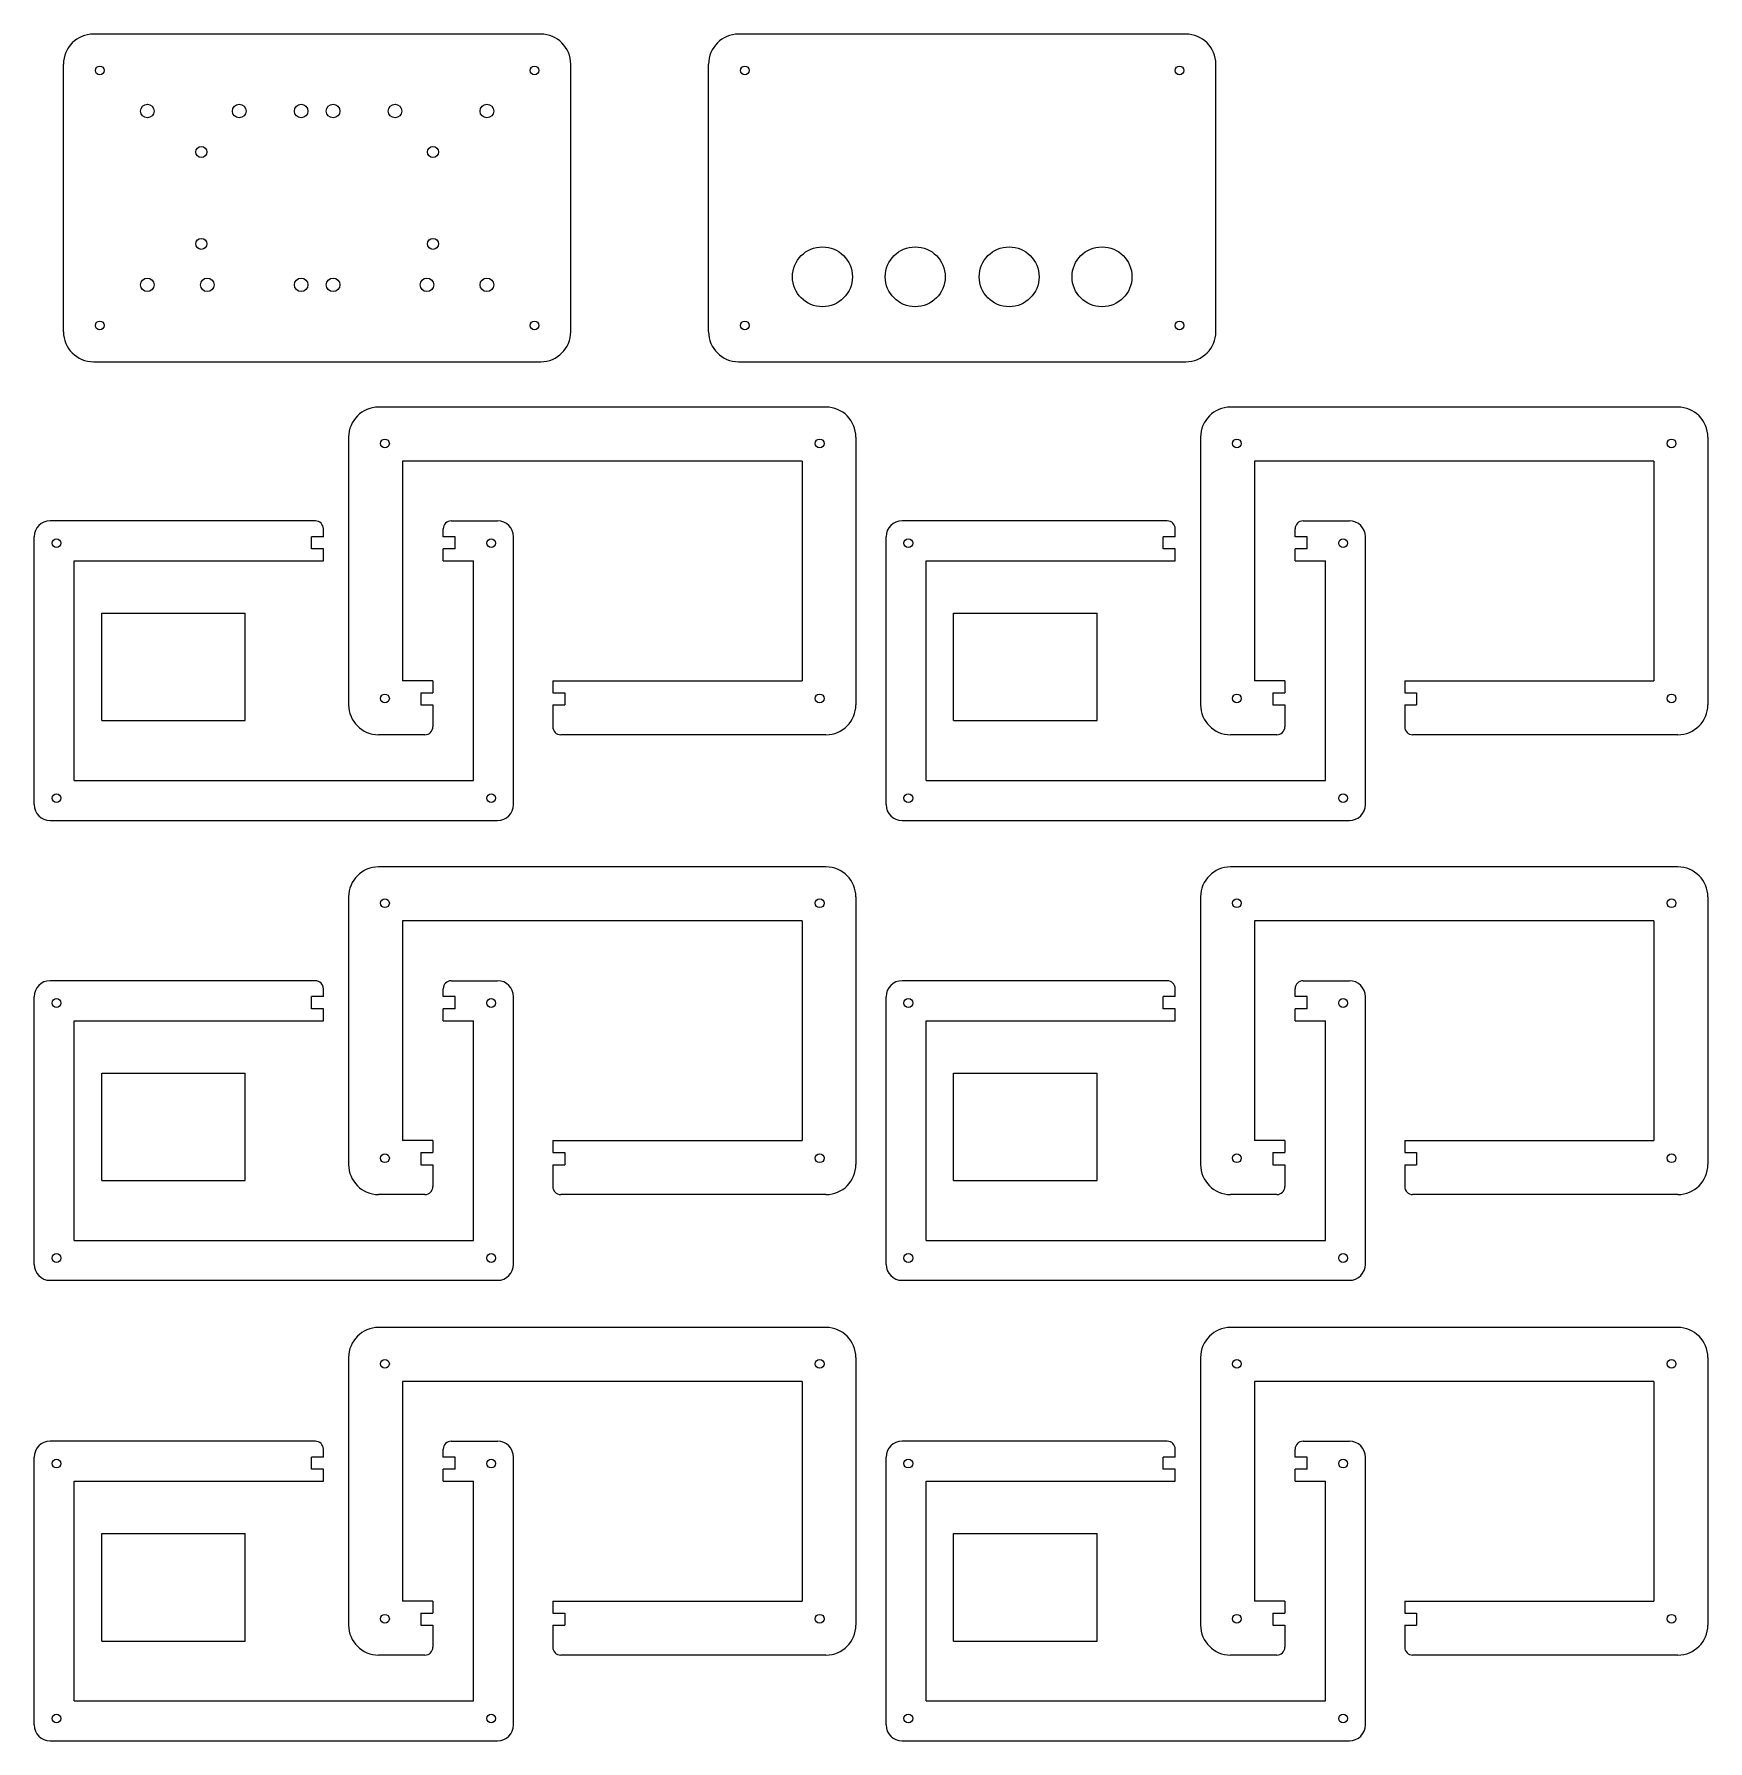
# Model space of a CAD drawing. Header units: millimetres. Extents: x 12 to 431, y 4 to 431.
import ezdxf

# ---------------------------------------------------------------- set-up
doc = ezdxf.new("R2010")
doc.units = ezdxf.units.MM

msp = doc.modelspace()

# ---------------------------------------------------------------- linework, layer by layer
for p, q in [((138.393715, 431.440929), (26.393715, 431.440929)), ((299.891615, 431.440929), (187.891615, 431.440929)), ((18.893715, 356.940929), (18.893715, 423.940929)), ((145.893715, 356.940929), (145.893715, 423.940929)), ((180.391615, 356.940929), (180.391615, 423.940929)), ((307.391615, 356.940929), (307.391615, 423.940929)), ((26.393715, 349.440929), (138.393715, 349.440929)), ((187.891615, 349.440929), (299.891615, 349.440929)), ((209.787876, 338.068972), (97.787876, 338.068972)), ((423.068216, 338.068972), (311.068216, 338.068972)), ((90.287876, 330.568972), (90.287876, 263.568972)), ((217.287876, 330.568972), (217.287876, 263.568972)), ((303.568216, 330.568972), (303.568216, 263.568972)), ((430.568216, 330.568972), (430.568216, 263.568972)), ((203.787876, 324.568972), (103.787876, 324.568972)), ((103.787876, 324.568972), (103.787876, 269.568972)), ((203.787876, 324.568972), (203.787876, 269.568972)), ((417.068216, 324.568972), (317.068216, 324.568972)), ((317.068216, 324.568972), (317.068216, 269.568972)), ((417.068216, 324.568972), (417.068216, 269.568972)), ((81.954768, 309.590248), (15.549093, 309.590248)), ((115.954768, 309.590248), (127.549093, 309.590248)), ((295.235108, 309.590248), (228.829433, 309.590248)), ((329.235108, 309.590248), (340.829433, 309.590248)), ((11.549093, 238.590248), (11.549093, 305.590248)), ((80.954768, 302.590248), (80.954768, 305.640248)), ((83.954768, 305.640248), (80.954768, 305.640248)), ((83.954768, 305.640248), (83.954768, 307.590248)), ((113.954768, 305.640248), (113.954768, 307.590248)), ((116.954768, 305.640248), (113.954768, 305.640248)), ((116.954768, 302.590248), (116.954768, 305.640248)), ((131.549093, 238.590248), (131.549093, 305.590248)), ((224.829433, 238.590248), (224.829433, 305.590248)), ((294.235108, 302.590248), (294.235108, 305.640248)), ((297.235108, 305.640248), (294.235108, 305.640248)), ((297.235108, 305.640248), (297.235108, 307.590248)), ((327.235108, 305.640248), (327.235108, 307.590248)), ((330.235108, 305.640248), (327.235108, 305.640248)), ((330.235108, 302.590248), (330.235108, 305.640248)), ((344.829433, 238.590248), (344.829433, 305.590248)), ((21.549093, 244.590248), (21.549093, 299.590248)), ((21.549093, 299.590248), (83.954768, 299.590248)), ((83.954768, 302.590248), (80.954768, 302.590248)), ((83.954768, 299.590248), (83.954768, 302.590248)), ((113.954768, 299.590248), (113.954768, 302.590248)), ((116.954768, 302.590248), (113.954768, 302.590248)), ((113.954768, 299.590248), (121.549093, 299.590248)), ((121.549093, 244.590248), (121.549093, 299.590248)), ((234.829433, 244.590248), (234.829433, 299.590248)), ((234.829433, 299.590248), (297.235108, 299.590248)), ((297.235108, 302.590248), (294.235108, 302.590248)), ((297.235108, 299.590248), (297.235108, 302.590248)), ((327.235108, 299.590248), (327.235108, 302.590248)), ((330.235108, 302.590248), (327.235108, 302.590248)), ((327.235108, 299.590248), (334.829433, 299.590248)), ((334.829433, 244.590248), (334.829433, 299.590248)), ((28.463454, 259.587264), (28.463454, 286.487264)), ((28.463454, 286.487264), (64.363454, 286.487264)), ((64.363454, 259.587264), (64.363454, 286.487264)), ((241.743794, 259.587264), (241.743794, 286.487264)), ((241.743794, 286.487264), (277.643794, 286.487264)), ((277.643794, 259.587264), (277.643794, 286.487264)), ((111.3822, 269.568972), (103.787876, 269.568972)), ((111.3822, 269.568972), (111.3822, 266.568972)), ((141.3822, 269.568972), (141.3822, 266.568972)), ((141.3822, 269.568972), (203.787876, 269.568972)), ((324.66254, 269.568972), (317.068216, 269.568972)), ((324.66254, 269.568972), (324.66254, 266.568972)), ((354.66254, 269.568972), (354.66254, 266.568972)), ((354.66254, 269.568972), (417.068216, 269.568972)), ((108.3822, 266.568972), (111.3822, 266.568972)), ((108.3822, 266.568972), (108.3822, 263.518972)), ((141.3822, 266.568972), (144.3822, 266.568972)), ((144.3822, 266.568972), (144.3822, 263.518972)), ((321.66254, 266.568972), (324.66254, 266.568972)), ((321.66254, 266.568972), (321.66254, 263.518972)), ((354.66254, 266.568972), (357.66254, 266.568972)), ((357.66254, 266.568972), (357.66254, 263.518972)), ((108.3822, 263.518972), (111.3822, 263.518972)), ((111.3822, 263.518972), (111.3822, 258.068972)), ((141.3822, 263.518972), (141.3822, 258.068972)), ((141.3822, 263.518972), (144.3822, 263.518972)), ((321.66254, 263.518972), (324.66254, 263.518972)), ((324.66254, 263.518972), (324.66254, 258.068972)), ((354.66254, 263.518972), (354.66254, 258.068972)), ((354.66254, 263.518972), (357.66254, 263.518972)), ((28.463454, 259.587264), (64.363454, 259.587264)), ((241.743794, 259.587264), (277.643794, 259.587264)), ((109.3822, 256.068972), (97.787876, 256.068972)), ((209.787876, 256.068972), (143.3822, 256.068972)), ((322.66254, 256.068972), (311.068216, 256.068972)), ((423.068216, 256.068972), (356.66254, 256.068972)), ((21.549093, 244.590248), (121.549093, 244.590248)), ((234.829433, 244.590248), (334.829433, 244.590248)), ((15.549093, 234.590248), (127.549093, 234.590248)), ((228.829433, 234.590248), (340.829433, 234.590248)), ((209.787876, 222.960795), (97.787876, 222.960795)), ((423.068216, 222.960795), (311.068216, 222.960795)), ((90.287876, 215.460795), (90.287876, 148.460795)), ((217.287876, 215.460795), (217.287876, 148.460795)), ((303.568216, 215.460795), (303.568216, 148.460795)), ((430.568216, 215.460795), (430.568216, 148.460795)), ((203.787876, 209.460795), (103.787876, 209.460795)), ((103.787876, 209.460795), (103.787876, 154.460795)), ((203.787876, 209.460795), (203.787876, 154.460795)), ((417.068216, 209.460795), (317.068216, 209.460795)), ((317.068216, 209.460795), (317.068216, 154.460795)), ((417.068216, 209.460795), (417.068216, 154.460795)), ((81.954768, 194.48207), (15.549093, 194.48207)), ((83.954768, 190.53207), (83.954768, 192.48207)), ((113.954768, 190.53207), (113.954768, 192.48207)), ((115.954768, 194.48207), (127.549093, 194.48207)), ((295.235108, 194.48207), (228.829433, 194.48207)), ((297.235108, 190.53207), (297.235108, 192.48207)), ((327.235108, 190.53207), (327.235108, 192.48207)), ((329.235108, 194.48207), (340.829433, 194.48207)), ((11.549093, 123.48207), (11.549093, 190.48207)), ((80.954768, 187.48207), (80.954768, 190.53207)), ((83.954768, 190.53207), (80.954768, 190.53207)), ((116.954768, 190.53207), (113.954768, 190.53207)), ((116.954768, 187.48207), (116.954768, 190.53207)), ((131.549093, 123.48207), (131.549093, 190.48207)), ((224.829433, 123.48207), (224.829433, 190.48207)), ((294.235108, 187.48207), (294.235108, 190.53207)), ((297.235108, 190.53207), (294.235108, 190.53207)), ((330.235108, 190.53207), (327.235108, 190.53207)), ((330.235108, 187.48207), (330.235108, 190.53207)), ((344.829433, 123.48207), (344.829433, 190.48207)), ((21.549093, 129.48207), (21.549093, 184.48207)), ((21.549093, 184.48207), (83.954768, 184.48207)), ((83.954768, 187.48207), (80.954768, 187.48207)), ((83.954768, 184.48207), (83.954768, 187.48207)), ((113.954768, 184.48207), (113.954768, 187.48207)), ((116.954768, 187.48207), (113.954768, 187.48207)), ((113.954768, 184.48207), (121.549093, 184.48207)), ((121.549093, 129.48207), (121.549093, 184.48207)), ((234.829433, 129.48207), (234.829433, 184.48207)), ((234.829433, 184.48207), (297.235108, 184.48207)), ((297.235108, 187.48207), (294.235108, 187.48207)), ((297.235108, 184.48207), (297.235108, 187.48207)), ((327.235108, 184.48207), (327.235108, 187.48207)), ((330.235108, 187.48207), (327.235108, 187.48207)), ((327.235108, 184.48207), (334.829433, 184.48207)), ((334.829433, 129.48207), (334.829433, 184.48207)), ((28.463454, 144.479086), (28.463454, 171.379086)), ((28.463454, 171.379086), (64.363454, 171.379086)), ((64.363454, 144.479086), (64.363454, 171.379086)), ((241.743794, 144.479086), (241.743794, 171.379086)), ((241.743794, 171.379086), (277.643794, 171.379086)), ((277.643794, 144.479086), (277.643794, 171.379086)), ((111.3822, 154.460795), (103.787876, 154.460795)), ((111.3822, 154.460795), (111.3822, 151.460795)), ((141.3822, 154.460795), (141.3822, 151.460795)), ((141.3822, 154.460795), (203.787876, 154.460795)), ((324.66254, 154.460795), (317.068216, 154.460795)), ((324.66254, 154.460795), (324.66254, 151.460795)), ((354.66254, 154.460795), (354.66254, 151.460795)), ((354.66254, 154.460795), (417.068216, 154.460795)), ((108.3822, 151.460795), (111.3822, 151.460795)), ((108.3822, 151.460795), (108.3822, 148.410795)), ((141.3822, 151.460795), (144.3822, 151.460795)), ((144.3822, 151.460795), (144.3822, 148.410795)), ((321.66254, 151.460795), (324.66254, 151.460795)), ((321.66254, 151.460795), (321.66254, 148.410795)), ((354.66254, 151.460795), (357.66254, 151.460795)), ((357.66254, 151.460795), (357.66254, 148.410795)), ((108.3822, 148.410795), (111.3822, 148.410795)), ((111.3822, 148.410795), (111.3822, 142.960795)), ((141.3822, 148.410795), (141.3822, 142.960795)), ((141.3822, 148.410795), (144.3822, 148.410795)), ((321.66254, 148.410795), (324.66254, 148.410795)), ((324.66254, 148.410795), (324.66254, 142.960795)), ((354.66254, 148.410795), (354.66254, 142.960795)), ((354.66254, 148.410795), (357.66254, 148.410795)), ((28.463454, 144.479086), (64.363454, 144.479086)), ((241.743794, 144.479086), (277.643794, 144.479086)), ((109.3822, 140.960795), (97.787876, 140.960795)), ((209.787876, 140.960795), (143.3822, 140.960795)), ((322.66254, 140.960795), (311.068216, 140.960795)), ((423.068216, 140.960795), (356.66254, 140.960795)), ((21.549093, 129.48207), (121.549093, 129.48207)), ((234.829433, 129.48207), (334.829433, 129.48207)), ((15.549093, 119.48207), (127.549093, 119.48207)), ((228.829433, 119.48207), (340.829433, 119.48207)), ((209.787876, 107.674124), (97.787876, 107.674124)), ((423.068216, 107.674124), (311.068216, 107.674124)), ((90.287876, 100.174124), (90.287876, 33.174124)), ((217.287876, 100.174124), (217.287876, 33.174124)), ((303.568216, 100.174124), (303.568216, 33.174124)), ((430.568216, 100.174124), (430.568216, 33.174124)), ((203.787876, 94.174124), (103.787876, 94.174124)), ((103.787876, 94.174124), (103.787876, 39.174124)), ((203.787876, 94.174124), (203.787876, 39.174124)), ((417.068216, 94.174124), (317.068216, 94.174124)), ((317.068216, 94.174124), (317.068216, 39.174124)), ((417.068216, 94.174124), (417.068216, 39.174124)), ((81.954768, 79.195399), (15.549093, 79.195399)), ((83.954768, 75.245399), (83.954768, 77.195399)), ((113.954768, 75.245399), (113.954768, 77.195399)), ((115.954768, 79.195399), (127.549093, 79.195399)), ((295.235108, 79.195399), (228.829433, 79.195399)), ((297.235108, 75.245399), (297.235108, 77.195399)), ((327.235108, 75.245399), (327.235108, 77.195399)), ((329.235108, 79.195399), (340.829433, 79.195399)), ((11.549093, 8.195399), (11.549093, 75.195399)), ((80.954768, 72.195399), (80.954768, 75.245399)), ((83.954768, 75.245399), (80.954768, 75.245399)), ((116.954768, 75.245399), (113.954768, 75.245399)), ((116.954768, 72.195399), (116.954768, 75.245399)), ((131.549093, 8.195399), (131.549093, 75.195399)), ((224.829433, 8.195399), (224.829433, 75.195399)), ((294.235108, 72.195399), (294.235108, 75.245399)), ((297.235108, 75.245399), (294.235108, 75.245399)), ((330.235108, 75.245399), (327.235108, 75.245399)), ((330.235108, 72.195399), (330.235108, 75.245399)), ((344.829433, 8.195399), (344.829433, 75.195399)), ((21.549093, 14.195399), (21.549093, 69.195399)), ((21.549093, 69.195399), (83.954768, 69.195399)), ((83.954768, 72.195399), (80.954768, 72.195399)), ((83.954768, 69.195399), (83.954768, 72.195399)), ((113.954768, 69.195399), (113.954768, 72.195399)), ((116.954768, 72.195399), (113.954768, 72.195399)), ((113.954768, 69.195399), (121.549093, 69.195399)), ((121.549093, 14.195399), (121.549093, 69.195399)), ((234.829433, 14.195399), (234.829433, 69.195399)), ((234.829433, 69.195399), (297.235108, 69.195399)), ((297.235108, 72.195399), (294.235108, 72.195399)), ((297.235108, 69.195399), (297.235108, 72.195399)), ((327.235108, 69.195399), (327.235108, 72.195399)), ((330.235108, 72.195399), (327.235108, 72.195399)), ((327.235108, 69.195399), (334.829433, 69.195399)), ((334.829433, 14.195399), (334.829433, 69.195399)), ((28.463454, 29.192416), (28.463454, 56.092416)), ((28.463454, 56.092416), (64.363454, 56.092416)), ((64.363454, 29.192416), (64.363454, 56.092416)), ((241.743794, 29.192416), (241.743794, 56.092416)), ((241.743794, 56.092416), (277.643794, 56.092416)), ((277.643794, 29.192416), (277.643794, 56.092416)), ((111.3822, 39.174124), (103.787876, 39.174124)), ((111.3822, 39.174124), (111.3822, 36.174124)), ((141.3822, 39.174124), (141.3822, 36.174124)), ((141.3822, 39.174124), (203.787876, 39.174124)), ((324.66254, 39.174124), (317.068216, 39.174124)), ((324.66254, 39.174124), (324.66254, 36.174124)), ((354.66254, 39.174124), (354.66254, 36.174124)), ((354.66254, 39.174124), (417.068216, 39.174124)), ((108.3822, 36.174124), (111.3822, 36.174124)), ((108.3822, 36.174124), (108.3822, 33.124124)), ((141.3822, 36.174124), (144.3822, 36.174124)), ((144.3822, 36.174124), (144.3822, 33.124124)), ((321.66254, 36.174124), (324.66254, 36.174124)), ((321.66254, 36.174124), (321.66254, 33.124124)), ((354.66254, 36.174124), (357.66254, 36.174124)), ((357.66254, 36.174124), (357.66254, 33.124124)), ((108.3822, 33.124124), (111.3822, 33.124124)), ((111.3822, 33.124124), (111.3822, 27.674124)), ((141.3822, 33.124124), (141.3822, 27.674124)), ((141.3822, 33.124124), (144.3822, 33.124124)), ((321.66254, 33.124124), (324.66254, 33.124124)), ((324.66254, 33.124124), (324.66254, 27.674124)), ((354.66254, 33.124124), (354.66254, 27.674124)), ((354.66254, 33.124124), (357.66254, 33.124124)), ((28.463454, 29.192416), (64.363454, 29.192416)), ((109.3822, 25.674124), (97.787876, 25.674124)), ((209.787876, 25.674124), (143.3822, 25.674124)), ((241.743794, 29.192416), (277.643794, 29.192416)), ((322.66254, 25.674124), (311.068216, 25.674124)), ((423.068216, 25.674124), (356.66254, 25.674124)), ((21.549093, 14.195399), (121.549093, 14.195399)), ((234.829433, 14.195399), (334.829433, 14.195399)), ((15.549093, 4.195399), (127.549093, 4.195399)), ((228.829433, 4.195399), (340.829433, 4.195399))]:
    msp.add_line(p, q)
for centre, radius in [((27.979502, 422.355143), 1.1), ((136.807929, 422.355143), 1.1), ((189.477401, 422.355143), 1.1), ((298.305828, 422.355143), 1.1), ((39.893715, 412.190929), 1.7), ((62.893715, 412.190929), 1.7), ((78.393715, 412.190929), 1.7), ((86.393715, 412.190929), 1.7), ((101.893715, 412.190929), 1.7), ((124.893715, 412.190929), 1.7), ((53.393715, 401.940929), 1.375), ((111.393715, 401.940929), 1.375), ((53.393715, 378.940929), 1.375), ((111.393715, 378.940929), 1.375), ((208.891615, 370.690929), 7.5), ((232.141615, 370.690929), 7.5), ((255.641615, 370.690929), 7.5), ((278.891615, 370.690929), 7.5), ((39.893715, 368.690929), 1.7), ((54.893715, 368.690929), 1.7), ((78.393715, 368.690929), 1.7), ((86.393715, 368.690929), 1.7), ((109.893715, 368.690929), 1.7), ((124.893715, 368.690929), 1.7), ((27.979502, 358.526716), 1.1), ((136.807929, 358.526716), 1.1), ((189.477401, 358.526716), 1.1), ((298.305828, 358.526716), 1.1), ((99.373662, 328.983186), 1.1), ((208.20209, 328.983186), 1.1), ((312.654002, 328.983186), 1.1), ((421.482429, 328.983186), 1.1), ((17.134879, 304.004461), 1.1), ((125.963306, 304.004461), 1.1), ((230.415219, 304.004461), 1.1), ((339.243646, 304.004461), 1.1), ((99.373662, 265.154759), 1.1), ((208.20209, 265.154759), 1.1), ((312.654002, 265.154759), 1.1), ((421.482429, 265.154759), 1.1), ((17.134879, 240.176034), 1.1), ((125.963306, 240.176034), 1.1), ((230.415219, 240.176034), 1.1), ((339.243646, 240.176034), 1.1), ((99.373662, 213.875008), 1.1), ((208.20209, 213.875008), 1.1), ((312.654002, 213.875008), 1.1), ((421.482429, 213.875008), 1.1), ((17.134879, 188.896283), 1.1), ((125.963306, 188.896283), 1.1), ((230.415219, 188.896283), 1.1), ((339.243646, 188.896283), 1.1), ((99.373662, 150.046581), 1.1), ((208.20209, 150.046581), 1.1), ((312.654002, 150.046581), 1.1), ((421.482429, 150.046581), 1.1), ((17.134879, 125.067856), 1.1), ((125.963306, 125.067856), 1.1), ((230.415219, 125.067856), 1.1), ((339.243646, 125.067856), 1.1), ((99.373662, 98.588338), 1.1), ((208.20209, 98.588338), 1.1), ((312.654002, 98.588338), 1.1), ((421.482429, 98.588338), 1.1), ((17.134879, 73.609613), 1.1), ((125.963306, 73.609613), 1.1), ((230.415219, 73.609613), 1.1), ((339.243646, 73.609613), 1.1), ((99.373662, 34.759911), 1.1), ((208.20209, 34.759911), 1.1), ((312.654002, 34.759911), 1.1), ((421.482429, 34.759911), 1.1), ((17.134879, 9.781186), 1.1), ((125.963306, 9.781186), 1.1), ((230.415219, 9.781186), 1.1), ((339.243646, 9.781186), 1.1)]:
    msp.add_circle(centre, radius)
for centre, radius, start, end in [((26.393715, 423.940929), 7.5, 90, 180), ((138.393715, 423.940929), 7.5, 0, 90), ((187.891615, 423.940929), 7.5, 90, 180), ((299.891615, 423.940929), 7.5, 0, 90), ((26.393715, 356.940929), 7.5, 180, 270), ((138.393715, 356.940929), 7.5, 270, 0), ((187.891615, 356.940929), 7.5, 180, 270), ((299.891615, 356.940929), 7.5, 270, 0), ((97.787876, 330.568972), 7.5, 90, 180), ((209.787876, 330.568972), 7.5, 0, 90), ((311.068216, 330.568972), 7.5, 90, 180), ((423.068216, 330.568972), 7.5, 0, 90), ((15.549093, 305.590248), 4, 90, 180), ((81.954768, 307.590248), 2, 0, 90), ((115.954768, 307.590248), 2, 90, 180), ((127.549093, 305.590248), 4, 0, 90), ((228.829433, 305.590248), 4, 90, 180), ((295.235108, 307.590248), 2, 0, 90), ((329.235108, 307.590248), 2, 90, 180), ((340.829433, 305.590248), 4, 0, 90), ((97.787876, 263.568972), 7.5, 180, 270), ((209.787876, 263.568972), 7.5, 270, 0), ((311.068216, 263.568972), 7.5, 180, 270), ((423.068216, 263.568972), 7.5, 270, 0), ((109.3822, 258.068972), 2, 270, 0), ((143.3822, 258.068972), 2, 180, 270), ((322.66254, 258.068972), 2, 270, 0), ((356.66254, 258.068972), 2, 180, 270), ((15.549093, 238.590248), 4, 180, 270), ((127.549093, 238.590248), 4, 270, 0), ((228.829433, 238.590248), 4, 180, 270), ((340.829433, 238.590248), 4, 270, 0), ((97.787876, 215.460795), 7.5, 90, 180), ((209.787876, 215.460795), 7.5, 0, 90), ((311.068216, 215.460795), 7.5, 90, 180), ((423.068216, 215.460795), 7.5, 0, 90), ((15.549093, 190.48207), 4, 90, 180), ((81.954768, 192.48207), 2, 0, 90), ((115.954768, 192.48207), 2, 90, 180), ((127.549093, 190.48207), 4, 0, 90), ((228.829433, 190.48207), 4, 90, 180), ((295.235108, 192.48207), 2, 0, 90), ((329.235108, 192.48207), 2, 90, 180), ((340.829433, 190.48207), 4, 0, 90), ((97.787876, 148.460795), 7.5, 180, 270), ((209.787876, 148.460795), 7.5, 270, 0), ((311.068216, 148.460795), 7.5, 180, 270), ((423.068216, 148.460795), 7.5, 270, 0), ((109.3822, 142.960795), 2, 270, 0), ((143.3822, 142.960795), 2, 180, 270), ((322.66254, 142.960795), 2, 270, 0), ((356.66254, 142.960795), 2, 180, 270), ((15.549093, 123.48207), 4, 180, 270), ((127.549093, 123.48207), 4, 270, 0), ((228.829433, 123.48207), 4, 180, 270), ((340.829433, 123.48207), 4, 270, 0), ((97.787876, 100.174124), 7.5, 90, 180), ((209.787876, 100.174124), 7.5, 0, 90), ((311.068216, 100.174124), 7.5, 90, 180), ((423.068216, 100.174124), 7.5, 0, 90), ((15.549093, 75.195399), 4, 90, 180), ((81.954768, 77.195399), 2, 0, 90), ((115.954768, 77.195399), 2, 90, 180), ((127.549093, 75.195399), 4, 0, 90), ((228.829433, 75.195399), 4, 90, 180), ((295.235108, 77.195399), 2, 0, 90), ((329.235108, 77.195399), 2, 90, 180), ((340.829433, 75.195399), 4, 0, 90), ((97.787876, 33.174124), 7.5, 180, 270), ((209.787876, 33.174124), 7.5, 270, 0), ((311.068216, 33.174124), 7.5, 180, 270), ((423.068216, 33.174124), 7.5, 270, 0), ((109.3822, 27.674124), 2, 270, 0), ((143.3822, 27.674124), 2, 180, 270), ((322.66254, 27.674124), 2, 270, 0), ((356.66254, 27.674124), 2, 180, 270), ((15.549093, 8.195399), 4, 180, 270), ((127.549093, 8.195399), 4, 270, 0), ((228.829433, 8.195399), 4, 180, 270), ((340.829433, 8.195399), 4, 270, 0)]:
    msp.add_arc(centre, radius, start, end)

doc.saveas('drawing.dxf')
